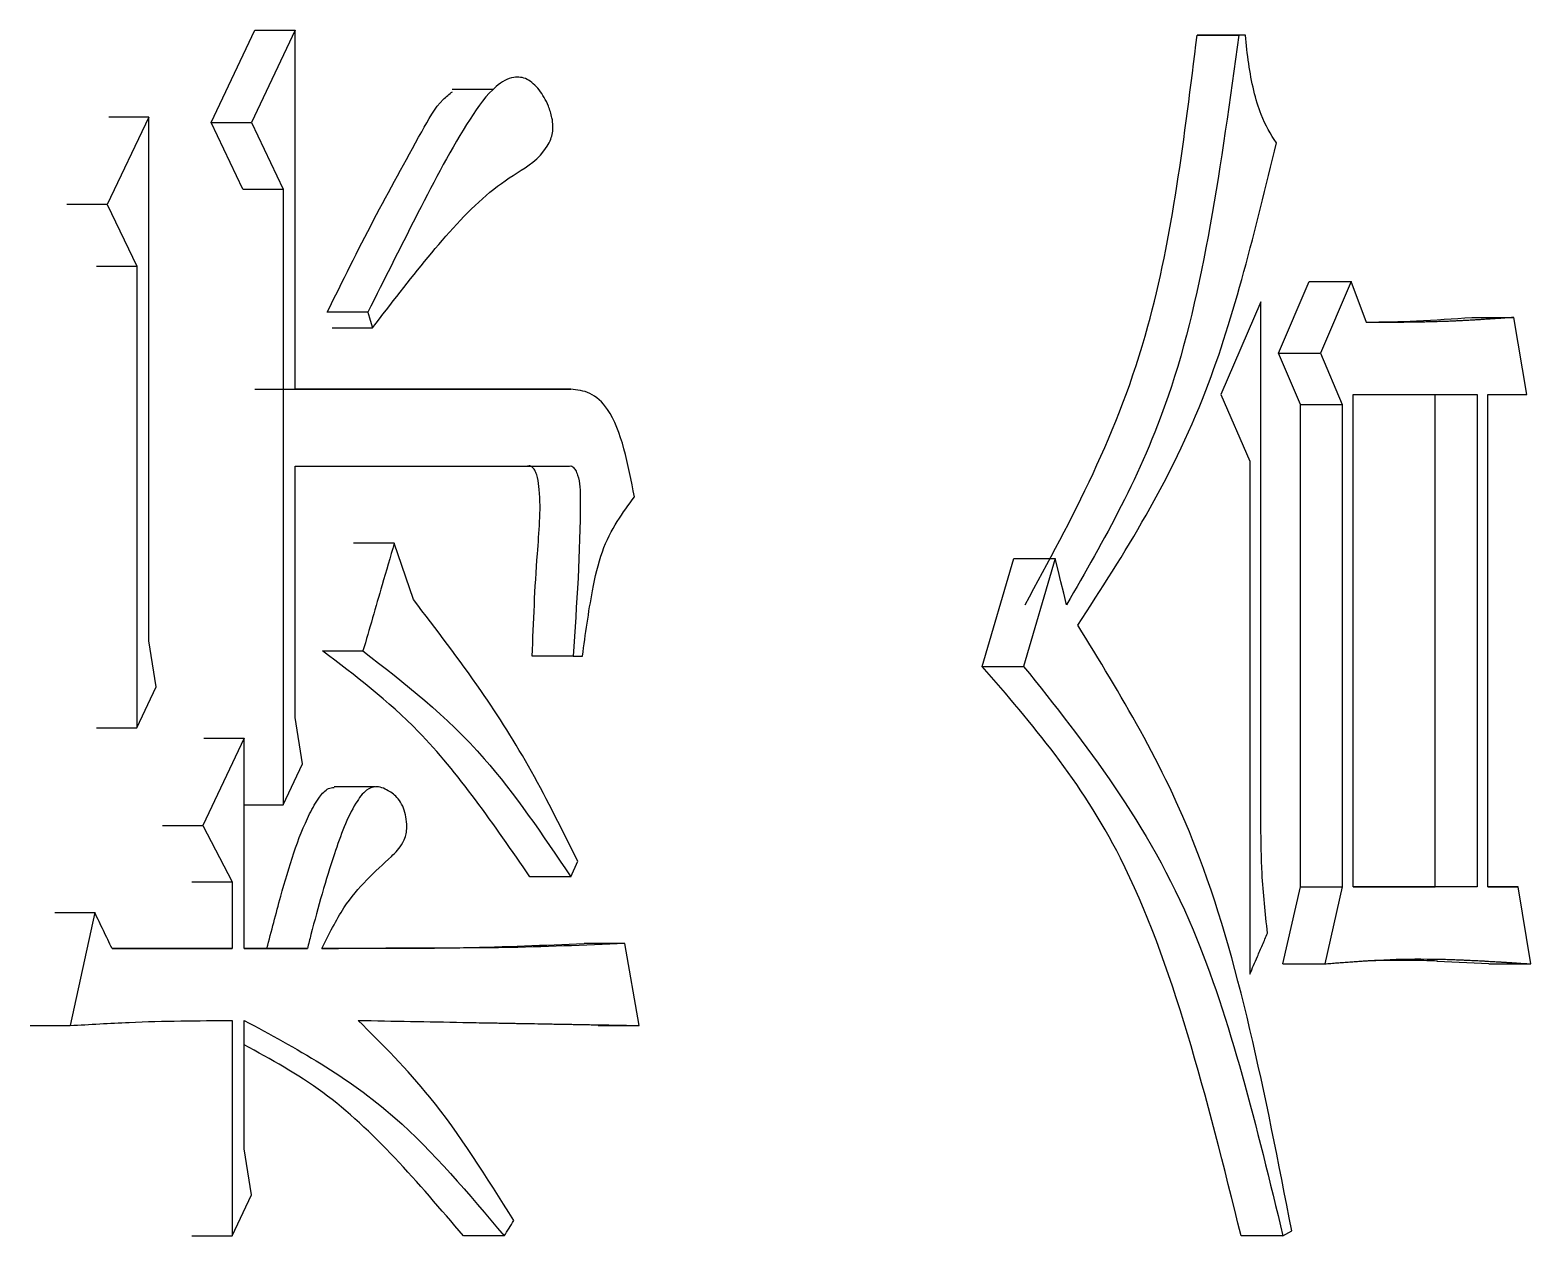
# Model space of a CAD drawing. Header units: millimetres. Extents: x 2451 to 4400, y 944 to 2322.
# Drawn here: x 3336.405 to 3339.569, y 1151.895 to 1154.437 of the extents above; entities that cross this region are included whole.
import ezdxf

# ---------------------------------------------------------------- set-up
doc = ezdxf.new("R2010")
doc.units = ezdxf.units.MM

msp = doc.modelspace()

# ---------------------------------------------------------------- linework, layer by layer
at = {"color": 7, "linetype": 'Continuous', "lineweight": 25}
for p, q in [((3336.7866, 1154.2421), (3336.8787, 1154.4368)), ((3336.964, 1154.4368), (3336.8718, 1154.2421)), ((3336.8787, 1154.4368), (3336.9639, 1154.4368)), ((3336.9639, 1153.6796), (3336.964, 1154.4368)), ((3338.8654, 1154.426), (3338.9532, 1154.426)), ((3338.9673, 1154.426), (3338.8794, 1154.426)), ((3338.9673, 1154.426), (3338.9532, 1154.426)), ((3337.3808, 1154.3112), (3337.2944, 1154.3112)), ((3336.6554, 1154.2529), (3336.5673, 1154.069)), ((3336.6554, 1154.2529), (3336.5705, 1154.2529)), ((3336.7866, 1154.2421), (3336.8718, 1154.2421)), ((3336.8531, 1154.1014), (3336.7866, 1154.2421)), ((3336.8718, 1154.2421), (3336.9384, 1154.1014)), ((3336.8531, 1154.1014), (3336.9384, 1154.1014)), ((3336.9384, 1154.1014), (3336.9384, 1152.8034)), ((3336.5673, 1154.069), (3336.4825, 1154.069)), ((3336.5673, 1154.069), (3336.6295, 1153.9392)), ((3336.5447, 1153.9392), (3336.6295, 1153.9392)), ((3339.0372, 1153.7553), (3339.1019, 1153.9068)), ((3339.1019, 1153.9068), (3339.1901, 1153.9068)), ((3339.1901, 1153.9068), (3339.1254, 1153.7553)), ((3339.2224, 1153.8202), (3339.1901, 1153.9068)), ((3338.9999, 1153.8635), (3338.9158, 1153.6688)), ((3338.9999, 1152.7601), (3338.9999, 1153.8635)), ((3337.1168, 1153.8417), (3337.0313, 1153.8417)), ((3339.4446, 1153.8311), (3339.5332, 1153.8311)), ((3339.5604, 1153.6688), (3339.5332, 1153.8311)), ((3337.0415, 1153.8093), (3337.127, 1153.8093)), ((3339.0372, 1153.7553), (3339.1254, 1153.7553)), ((3339.0834, 1153.6472), (3339.0372, 1153.7553)), ((3339.1254, 1153.7553), (3339.1716, 1153.6472)), ((3336.8786, 1153.6796), (3337.4586, 1153.6796)), ((3337.5447, 1153.6796), (3336.9639, 1153.6796)), ((3337.4586, 1153.6796), (3337.5447, 1153.6796)), ((3338.9158, 1153.6688), (3338.9766, 1153.5282)), ((3339.1947, 1152.6303), (3339.1947, 1153.6688)), ((3339.1947, 1153.6688), (3339.456, 1153.6688)), ((3339.3674, 1152.6303), (3339.3674, 1153.6688)), ((3339.456, 1153.6688), (3339.456, 1152.6303)), ((3339.4787, 1153.6688), (3339.5604, 1153.6688)), ((3339.4787, 1152.6303), (3339.4787, 1153.6688)), ((3339.0834, 1153.6472), (3339.1716, 1153.6472)), ((3339.0834, 1152.6303), (3339.0834, 1153.6472)), ((3339.1716, 1153.6472), (3339.1716, 1152.6303)), ((3336.9639, 1152.9873), (3336.9639, 1153.5173)), ((3336.9639, 1153.5173), (3337.5397, 1153.5173)), ((3337.4536, 1153.5173), (3337.5397, 1153.5173)), ((3338.9766, 1153.5282), (3338.9766, 1152.4464)), ((3337.1726, 1153.355), (3337.087, 1153.355)), ((3337.2131, 1153.2361), (3337.1726, 1153.355)), ((3338.4124, 1153.0954), (3338.4791, 1153.3226)), ((3338.4791, 1153.3226), (3338.5664, 1153.3226)), ((3338.5664, 1153.3226), (3338.4997, 1153.0954)), ((3336.6709, 1153.0522), (3336.6554, 1153.1495)), ((3337.0211, 1153.1278), (3337.1066, 1153.1278)), ((3337.5496, 1153.1171), (3337.4636, 1153.1171)), ((3337.5496, 1153.1171), (3337.5696, 1153.1171)), ((3336.6295, 1152.9656), (3336.6709, 1153.0522)), ((3336.9793, 1152.8899), (3336.9639, 1152.9873)), ((3336.5447, 1152.9656), (3336.6295, 1152.9656)), ((3336.8564, 1152.944), (3336.769, 1152.7601)), ((3336.7712, 1152.944), (3336.8564, 1152.944)), ((3336.8564, 1152.5005), (3336.8564, 1152.944)), ((3336.9384, 1152.8034), (3336.9793, 1152.8899)), ((3337.1317, 1152.8415), (3337.0456, 1152.8415)), ((3336.8564, 1152.8034), (3336.9384, 1152.8034)), ((3336.6839, 1152.7601), (3336.769, 1152.7601)), ((3336.769, 1152.7601), (3336.8307, 1152.6411)), ((3337.5446, 1152.6519), (3337.5596, 1152.6844)), ((3337.5446, 1152.6519), (3337.4586, 1152.6519)), ((3336.7456, 1152.6411), (3336.8307, 1152.6411)), ((3336.8307, 1152.6411), (3336.8307, 1152.5005)), ((3339.0465, 1152.4681), (3339.0834, 1152.6303)), ((3339.0834, 1152.6303), (3339.1716, 1152.6303)), ((3339.1716, 1152.6303), (3339.1346, 1152.4681)), ((3339.456, 1152.6303), (3339.1947, 1152.6303)), ((3339.1947, 1152.6303), (3339.3674, 1152.6303)), ((3339.456, 1152.6303), (3339.3674, 1152.6303)), ((3339.5423, 1152.6303), (3339.4787, 1152.6303)), ((3339.4787, 1152.6303), (3339.5423, 1152.6303)), ((3339.5694, 1152.4681), (3339.5423, 1152.6303)), ((3336.4566, 1152.5762), (3336.5413, 1152.5762)), ((3336.5413, 1152.5762), (3336.4892, 1152.3382)), ((3336.8307, 1152.5005), (3336.5776, 1152.5005)), ((3336.5776, 1152.5005), (3336.7456, 1152.5005)), ((3336.7456, 1152.5005), (3336.8307, 1152.5005)), ((3336.9895, 1152.5005), (3336.8564, 1152.5005)), ((3336.8564, 1152.5005), (3336.9041, 1152.5005)), ((3336.9041, 1152.5005), (3336.9895, 1152.5005)), ((3337.6591, 1152.5113), (3337.5729, 1152.5113)), ((3337.6888, 1152.3382), (3337.6591, 1152.5113)), ((3339.0465, 1152.4681), (3339.1346, 1152.4681)), ((3339.4807, 1152.4681), (3339.3717, 1152.4735)), ((3339.4807, 1152.4681), (3339.5694, 1152.4681)), ((3336.4046, 1152.3382), (3336.4892, 1152.3382)), ((3336.8307, 1152.349), (3336.8307, 1151.8947)), ((3336.8564, 1152.0786), (3336.8564, 1152.349)), ((3337.6026, 1152.3382), (3337.6888, 1152.3382)), ((3336.8718, 1151.9812), (3336.8564, 1152.0786)), ((3336.8307, 1151.8947), (3336.8718, 1151.9812)), ((3336.7456, 1151.8947), (3336.8307, 1151.8947)), ((3337.4045, 1151.8947), (3337.3186, 1151.8947)), ((3339.0464, 1151.8947), (3338.9584, 1151.8947)), ((3339.0464, 1151.8947), (3339.065, 1151.9056))]:
    msp.add_line(p, q, dxfattribs=at)
at = {"color": 7, "linetype": 'Continuous', "lineweight": 25, "flags": 128}
for points in [[(3338.8794, 1154.426), (3338.8715, 1154.426), (3338.8654, 1154.426)], [(3336.6554, 1153.1495), (3336.6554, 1153.6195), (3336.6554, 1154.2529)], [(3336.6295, 1153.9392), (3336.6295, 1153.4692), (3336.6295, 1152.9656)], [(3337.1168, 1153.8417), (3337.1219, 1153.8255), (3337.127, 1153.8093)], [(3338.5902, 1153.2253), (3338.5843, 1153.2496), (3338.5783, 1153.2739), (3338.5724, 1153.2983), (3338.5664, 1153.3226)]]:
    msp.add_lwpolyline(points, dxfattribs=at)
at = {"color": 7, "linetype": 'Continuous', "lineweight": 25}
for points, knots in [([(3338.5028, 1153.2253), (3338.6013, 1153.406), (3338.7803, 1153.7347), (3338.839, 1154.2114), (3338.8654, 1154.426)], [0, 0, 0, 0, 0.549905, 1, 1, 1, 1]), ([(3338.9532, 1154.426), (3338.9163, 1154.155), (3338.8512, 1153.6782), (3338.6689, 1153.3618), (3338.5902, 1153.2253)], [0, 0, 0, 0, 0.568428, 1, 1, 1, 1]), ([(3339.0325, 1154.1988), (3339.021, 1154.2172), (3339.0019, 1154.2479), (3338.9841, 1154.3088), (3338.9735, 1154.3658), (3338.9693, 1154.4059), (3338.9673, 1154.426)], [0, 0, 0, 0, 0.329917, 0.550134, 0.774051, 1, 1, 1, 1]), ([(3337.127, 1153.8093), (3337.1657, 1153.8596), (3337.2433, 1153.9603), (3337.3445, 1154.075), (3337.431, 1154.1371), (3337.4807, 1154.1652), (3337.5024, 1154.2046), (3337.5067, 1154.2195), (3337.5076, 1154.2353), (3337.5051, 1154.2554), (3337.496, 1154.2833), (3337.4784, 1154.3131), (3337.453, 1154.3361), (3337.421, 1154.3399), (3337.378, 1154.3156), (3337.3088, 1154.2181), (3337.2222, 1154.0515), (3337.152, 1153.9118), (3337.1168, 1153.8417)], [0, 0, 0, 0, 0.1458904, 0.2918477, 0.3649261, 0.4381404, 0.4497084, 0.4574875, 0.4653247, 0.4747758, 0.4903238, 0.5180258, 0.5474199, 0.5770634, 0.6172548, 0.685721, 0.8425064, 1, 1, 1, 1]), ([(3337.0313, 1153.8417), (3337.0637, 1153.9073), (3337.1283, 1154.0383), (3337.2099, 1154.1849), (3337.2641, 1154.2833), (3337.2886, 1154.3017), (3337.2954, 1154.3067)], [0, 0, 0, 0, 0.389775, 0.779602, 0.939318, 1, 1, 1, 1]), ([(3338.614, 1153.182), (3338.7119, 1153.3334), (3338.8896, 1153.608), (3338.9883, 1154.0158), (3339.0325, 1154.1988)], [0, 0, 0, 0, 0.5512468, 1, 1, 1, 1]), ([(3339.2221, 1153.8209), (3339.2575, 1153.8215), (3339.332, 1153.8228), (3339.4058, 1153.8282), (3339.4446, 1153.8311)], [0, 0, 0, 0, 0.474595, 1, 1, 1, 1]), ([(3339.5332, 1153.8311), (3339.5269, 1153.8306), (3339.5175, 1153.8299), (3339.5049, 1153.829), (3339.4954, 1153.8284), (3339.4859, 1153.8277), (3339.4765, 1153.8271), (3339.467, 1153.8265), (3339.4591, 1153.826), (3339.4528, 1153.8256), (3339.448, 1153.8253), (3339.4433, 1153.825), (3339.4385, 1153.8248), (3339.4338, 1153.8245), (3339.429, 1153.8243), (3339.4243, 1153.824), (3339.4195, 1153.8238), (3339.4148, 1153.8236), (3339.41, 1153.8233), (3339.4053, 1153.8231), (3339.4005, 1153.8229), (3339.3958, 1153.8227), (3339.391, 1153.8225), (3339.3862, 1153.8224), (3339.3815, 1153.8222), (3339.3767, 1153.8221), (3339.3719, 1153.8219), (3339.3672, 1153.8218), (3339.3624, 1153.8216), (3339.3576, 1153.8215), (3339.3529, 1153.8214), (3339.3481, 1153.8213), (3339.3433, 1153.8212), (3339.3386, 1153.8211), (3339.3338, 1153.821), (3339.329, 1153.8209), (3339.3242, 1153.8209), (3339.3195, 1153.8208), (3339.3147, 1153.8207), (3339.3099, 1153.8207), (3339.3051, 1153.8206), (3339.2987, 1153.8206), (3339.2924, 1153.8205), (3339.286, 1153.8205), (3339.2812, 1153.8204), (3339.2764, 1153.8204), (3339.2716, 1153.8204), (3339.2668, 1153.8204), (3339.262, 1153.8203), (3339.2572, 1153.8203), (3339.2525, 1153.8203), (3339.2477, 1153.8203), (3339.2437, 1153.8203), (3339.2405, 1153.8203), (3339.2381, 1153.8203), (3339.2357, 1153.8203), (3339.2333, 1153.8203), (3339.2309, 1153.8202), (3339.2285, 1153.8202), (3339.2256, 1153.8202), (3339.2236, 1153.8202), (3339.2224, 1153.8202)], [0, 0, 0, 0, 0.061285, 0.091928, 0.12257, 0.153213, 0.183855, 0.214498, 0.24514, 0.260462, 0.275783, 0.291104, 0.306426, 0.321747, 0.337068, 0.352389, 0.367711, 0.383032, 0.398353, 0.413674, 0.428996, 0.444317, 0.459638, 0.47496, 0.490281, 0.505602, 0.520923, 0.536245, 0.551566, 0.566887, 0.582209, 0.59753, 0.612851, 0.628172, 0.643494, 0.658815, 0.674136, 0.689457, 0.704779, 0.7201, 0.735421, 0.750743, 0.781385, 0.796706, 0.812028, 0.827349, 0.84267, 0.857991, 0.873313, 0.888634, 0.903955, 0.919277, 0.934598, 0.942258, 0.949919, 0.95758, 0.96524, 0.972901, 0.980562, 0.988222, 1, 1, 1, 1]), ([(3337.6789, 1153.4524), (3337.6724, 1153.4869), (3337.6597, 1153.5549), (3337.6286, 1153.6379), (3337.5857, 1153.6755), (3337.5583, 1153.6782), (3337.5447, 1153.6796)], [0, 0, 0, 0, 0.291823, 0.574939, 0.78881, 1, 1, 1, 1]), ([(3337.4636, 1153.1171), (3337.4663, 1153.1888), (3337.4707, 1153.3055), (3337.4832, 1153.4322), (3337.4761, 1153.4898), (3337.4712, 1153.5044), (3337.4664, 1153.5131), (3337.4614, 1153.5173), (3337.457, 1153.5182), (3337.4548, 1153.5175), (3337.4536, 1153.5171)], [0, 0, 0, 0, 0.504472, 0.820051, 0.880672, 0.910958, 0.94026, 0.968978, 0.983953, 1, 1, 1, 1]), ([(3337.5397, 1153.5171), (3337.5413, 1153.5176), (3337.5445, 1153.5184), (3337.5498, 1153.5158), (3337.555, 1153.5093), (3337.5608, 1153.4955), (3337.5649, 1153.4735), (3337.5654, 1153.3446), (3337.5572, 1153.2262), (3337.5496, 1153.1171)], [0, 0, 0, 0, 0.022685, 0.043674, 0.07363, 0.104665, 0.167541, 0.232295, 1, 1, 1, 1]), ([(3337.5696, 1153.1171), (3337.5758, 1153.1633), (3337.5861, 1153.2391), (3337.6087, 1153.3395), (3337.6421, 1153.4026), (3337.6667, 1153.4359), (3337.6789, 1153.4524)], [0, 0, 0, 0, 0.348609, 0.571047, 0.787247, 1, 1, 1, 1]), ([(3337.1726, 1153.355), (3337.1641, 1153.3257), (3337.1488, 1153.2731), (3337.1268, 1153.1974), (3337.1134, 1153.151), (3337.1066, 1153.1279)], [0, 0, 0, 0, 0.387829, 0.693915, 1, 1, 1, 1]), ([(3337.5596, 1152.6844), (3337.5277, 1152.7488), (3337.464, 1152.8776), (3337.3475, 1153.0611), (3337.2611, 1153.1736), (3337.2131, 1153.2361)], [0, 0, 0, 0, 0.30776, 0.615622, 1, 1, 1, 1]), ([(3339.065, 1151.9056), (3339.0091, 1152.1932), (3338.9105, 1152.7002), (3338.7035, 1153.0364), (3338.614, 1153.182)], [0, 0, 0, 0, 0.567325, 1, 1, 1, 1]), ([(3337.4586, 1152.6519), (3337.3828, 1152.7618), (3337.2482, 1152.957), (3337.0902, 1153.0759), (3337.0211, 1153.1278)], [0, 0, 0, 0, 0.563236, 1, 1, 1, 1]), ([(3337.1066, 1153.1278), (3337.1944, 1153.06), (3337.3521, 1152.938), (3337.4855, 1152.7398), (3337.5446, 1152.6519)], [0, 0, 0, 0, 0.556366, 1, 1, 1, 1]), ([(3338.9584, 1151.8947), (3338.8859, 1152.1851), (3338.7586, 1152.695), (3338.5166, 1152.9749), (3338.4124, 1153.0954)], [0, 0, 0, 0, 0.569361, 1, 1, 1, 1]), ([(3338.4124, 1153.0954), (3338.4197, 1153.0954), (3338.4344, 1153.0954), (3338.4635, 1153.0954), (3338.4853, 1153.0954), (3338.4997, 1153.0954)], [0, 0, 0, 0, 0.252356, 0.504904, 1, 1, 1, 1]), ([(3338.4997, 1153.0954), (3338.6303, 1152.9316), (3338.8681, 1152.6333), (3338.991, 1152.1241), (3339.0464, 1151.8947)], [0, 0, 0, 0, 0.549466, 1, 1, 1, 1]), ([(3337.0201, 1152.5005), (3337.035, 1152.5307), (3337.0766, 1152.6147), (3337.1407, 1152.6695), (3337.1865, 1152.7138), (3337.1964, 1152.7352), (3337.1991, 1152.7491), (3337.1993, 1152.7652), (3337.1967, 1152.7832), (3337.1905, 1152.8021), (3337.1784, 1152.8213), (3337.1585, 1152.8352), (3337.1357, 1152.845), (3337.1112, 1152.8349), (3337.0786, 1152.7911), (3337.0396, 1152.6852), (3337.0092, 1152.5786), (3336.992, 1152.5104), (3336.9895, 1152.5005)], [0, 0, 0, 0, 0.11687, 0.3258, 0.377744, 0.393029, 0.405901, 0.418726, 0.438143, 0.45802, 0.48112, 0.522189, 0.572441, 0.606763, 0.655286, 0.785224, 0.968955, 1, 1, 1, 1]), ([(3336.9041, 1152.5005), (3336.9137, 1152.5373), (3336.9394, 1152.6364), (3336.9739, 1152.7497), (3337.0125, 1152.8181), (3337.0305, 1152.8386), (3337.0417, 1152.8397), (3337.0457, 1152.8402)], [0, 0, 0, 0, 0.274753, 0.74027, 0.857797, 0.948519, 1, 1, 1, 1]), ([(3339.0139, 1152.533), (3339.0093, 1152.5748), (3339.0011, 1152.6496), (3339.0003, 1152.7263), (3338.9999, 1152.7601)], [0, 0, 0, 0, 0.559043, 1, 1, 1, 1]), ([(3336.5776, 1152.5005), (3336.5716, 1152.5131), (3336.5595, 1152.5383), (3336.5473, 1152.5636), (3336.5413, 1152.5762)], [0, 0, 0, 0, 0.499999, 1, 1, 1, 1]), ([(3338.9766, 1152.4464), (3338.9819, 1152.4588), (3338.9908, 1152.4794), (3339.0032, 1152.5082), (3339.0103, 1152.5247), (3339.0139, 1152.533)], [0, 0, 0, 0, 0.428307, 0.714154, 1, 1, 1, 1]), ([(3337.6591, 1152.5113), (3337.5731, 1152.5075), (3337.444, 1152.5018), (3337.3027, 1152.5017), (3337.2427, 1152.5014), (3337.2208, 1152.5013), (3337.2072, 1152.5012), (3337.1962, 1152.5011), (3337.1853, 1152.5011), (3337.1744, 1152.5011), (3337.1634, 1152.501), (3337.1552, 1152.501), (3337.147, 1152.5009), (3337.136, 1152.5009), (3337.1251, 1152.5009), (3337.1141, 1152.5008), (3337.1059, 1152.5008), (3337.0949, 1152.5007), (3337.0853, 1152.5007), (3337.077, 1152.5007), (3337.0729, 1152.5007), (3337.0688, 1152.5007), (3337.0633, 1152.5006), (3337.0578, 1152.5006), (3337.0523, 1152.5006), (3337.0482, 1152.5006), (3337.0427, 1152.5006), (3337.0372, 1152.5005), (3337.0317, 1152.5005), (3337.0264, 1152.5005), (3337.0226, 1152.5005), (3337.0201, 1152.5005)], [0, 0, 0, 0, 0.4081563, 0.61223, 0.6632482, 0.6887574, 0.7142665, 0.727021, 0.7397756, 0.7652847, 0.7780392, 0.7907938, 0.8035483, 0.8163029, 0.841812, 0.8545666, 0.8673211, 0.8800757, 0.9055848, 0.911962, 0.9183393, 0.9247166, 0.9310939, 0.9438484, 0.9502257, 0.956603, 0.9629803, 0.9757348, 0.9821121, 0.9884894, 1, 1, 1, 1]), ([(3337.0202, 1152.5008), (3337.0357, 1152.5009), (3337.1367, 1152.5013), (3337.3216, 1152.5005), (3337.4891, 1152.5077), (3337.5729, 1152.5113)], [0, 0, 0, 0, 0.082726, 0.541325, 1, 1, 1, 1]), ([(3339.1346, 1152.4681), (3339.139, 1152.4685), (3339.1455, 1152.4691), (3339.1565, 1152.47), (3339.1674, 1152.4708), (3339.1784, 1152.4716), (3339.1893, 1152.4724), (3339.198, 1152.473), (3339.2068, 1152.4736), (3339.2133, 1152.4741), (3339.2264, 1152.4751), (3339.2722, 1152.4783), (3339.3179, 1152.4788), (3339.3591, 1152.4784), (3339.3677, 1152.4783), (3339.3764, 1152.4781), (3339.3851, 1152.4779), (3339.3937, 1152.4777), (3339.4024, 1152.4774), (3339.4088, 1152.4771), (3339.4142, 1152.4769), (3339.4196, 1152.4767), (3339.424, 1152.4765), (3339.4283, 1152.4764), (3339.4326, 1152.4762), (3339.4369, 1152.476), (3339.4423, 1152.4757), (3339.4466, 1152.4755), (3339.4509, 1152.4753), (3339.4552, 1152.4751), (3339.4596, 1152.4749), (3339.4649, 1152.4746), (3339.4693, 1152.4744), (3339.4736, 1152.4741), (3339.4779, 1152.4739), (3339.4822, 1152.4736), (3339.4865, 1152.4734), (3339.4908, 1152.4731), (3339.4951, 1152.4729), (3339.5005, 1152.4726), (3339.5048, 1152.4723), (3339.5101, 1152.472), (3339.5144, 1152.4717), (3339.5187, 1152.4714), (3339.523, 1152.4711), (3339.5273, 1152.4709), (3339.5327, 1152.4705), (3339.537, 1152.4702), (3339.5413, 1152.4699), (3339.5456, 1152.4697), (3339.5498, 1152.4694), (3339.5541, 1152.4691), (3339.5583, 1152.4688), (3339.5634, 1152.4685), (3339.5674, 1152.4682), (3339.5694, 1152.4681)], [0, 0, 0, 0, 0.029904, 0.044856, 0.07476, 0.104664, 0.119616, 0.14952, 0.164472, 0.179424, 0.194376, 0.254184, 0.493446, 0.508398, 0.538302, 0.553254, 0.568206, 0.59811, 0.613062, 0.628014, 0.642966, 0.650442, 0.665394, 0.67287, 0.680346, 0.695298, 0.702774, 0.717726, 0.725202, 0.732678, 0.74763, 0.755106, 0.770057, 0.777533, 0.785009, 0.799961, 0.807437, 0.814913, 0.829865, 0.837341, 0.852293, 0.859769, 0.874721, 0.882197, 0.889673, 0.904625, 0.912101, 0.927053, 0.934529, 0.942005, 0.956957, 0.964433, 0.971909, 0.985954, 1, 1, 1, 1]), ([(3339.2158, 1152.4743), (3339.2387, 1152.4753), (3339.2728, 1152.4769), (3339.3377, 1152.4759), (3339.3626, 1152.4752), (3339.3735, 1152.4747), (3339.3725, 1152.4748), (3339.3722, 1152.4748)], [0, 0, 0, 0, 0.522823, 0.776202, 0.909765, 0.965766, 1, 1, 1, 1]), ([(3336.4892, 1152.3382), (3336.5308, 1152.3407), (3336.6087, 1152.3454), (3336.7225, 1152.3483), (3336.7946, 1152.3488), (3336.8307, 1152.349)], [0, 0, 0, 0, 0.362921, 0.681445, 1, 1, 1, 1]), ([(3336.8564, 1152.349), (3336.9649, 1152.2905), (3337.1597, 1152.1854), (3337.3294, 1151.9839), (3337.4045, 1151.8946)], [0, 0, 0, 0, 0.556928, 1, 1, 1, 1]), ([(3337.4246, 1151.9272), (3337.3674, 1152.0185), (3337.2659, 1152.1809), (3337.148, 1152.2979), (3337.0964, 1152.349)], [0, 0, 0, 0, 0.562943, 1, 1, 1, 1]), ([(3337.0965, 1152.349), (3337.1703, 1152.3477), (3337.2488, 1152.3462), (3337.3312, 1152.3447), (3337.3496, 1152.3443), (3337.3679, 1152.344), (3337.3861, 1152.3437), (3337.4044, 1152.3433), (3337.4227, 1152.343), (3337.4409, 1152.3427), (3337.4592, 1152.3424), (3337.4774, 1152.342), (3337.4956, 1152.3417), (3337.5138, 1152.3414), (3337.532, 1152.3411), (3337.5547, 1152.3407), (3337.5728, 1152.3403), (3337.5909, 1152.34), (3337.609, 1152.3397), (3337.6249, 1152.3394), (3337.6407, 1152.3391), (3337.6497, 1152.3389), (3337.6588, 1152.3388), (3337.6672, 1152.3386), (3337.6772, 1152.3384), (3337.685, 1152.3383), (3337.6888, 1152.3382)], [0, 0, 0, 0, 0.370203, 0.393341, 0.416478, 0.462753, 0.485891, 0.509029, 0.555304, 0.578441, 0.601579, 0.647854, 0.670992, 0.694129, 0.740405, 0.763542, 0.809817, 0.832955, 0.856093, 0.902368, 0.913937, 0.937074, 0.948643, 0.960212, 0.980106, 1, 1, 1, 1]), ([(3337.3186, 1151.8946), (3337.2228, 1152.0072), (3337.0777, 1152.1775), (3336.9125, 1152.267), (3336.8564, 1152.2974)], [0, 0, 0, 0, 0.660602, 1, 1, 1, 1]), ([(3337.4045, 1151.8947), (3337.4079, 1151.9001), (3337.4146, 1151.9109), (3337.4213, 1151.9217), (3337.4246, 1151.9272)], [0, 0, 0, 0, 0.5, 1, 1, 1, 1])]:
    msp.add_open_spline(points, degree=3, knots=knots, dxfattribs=at)

doc.saveas('drawing.dxf')
